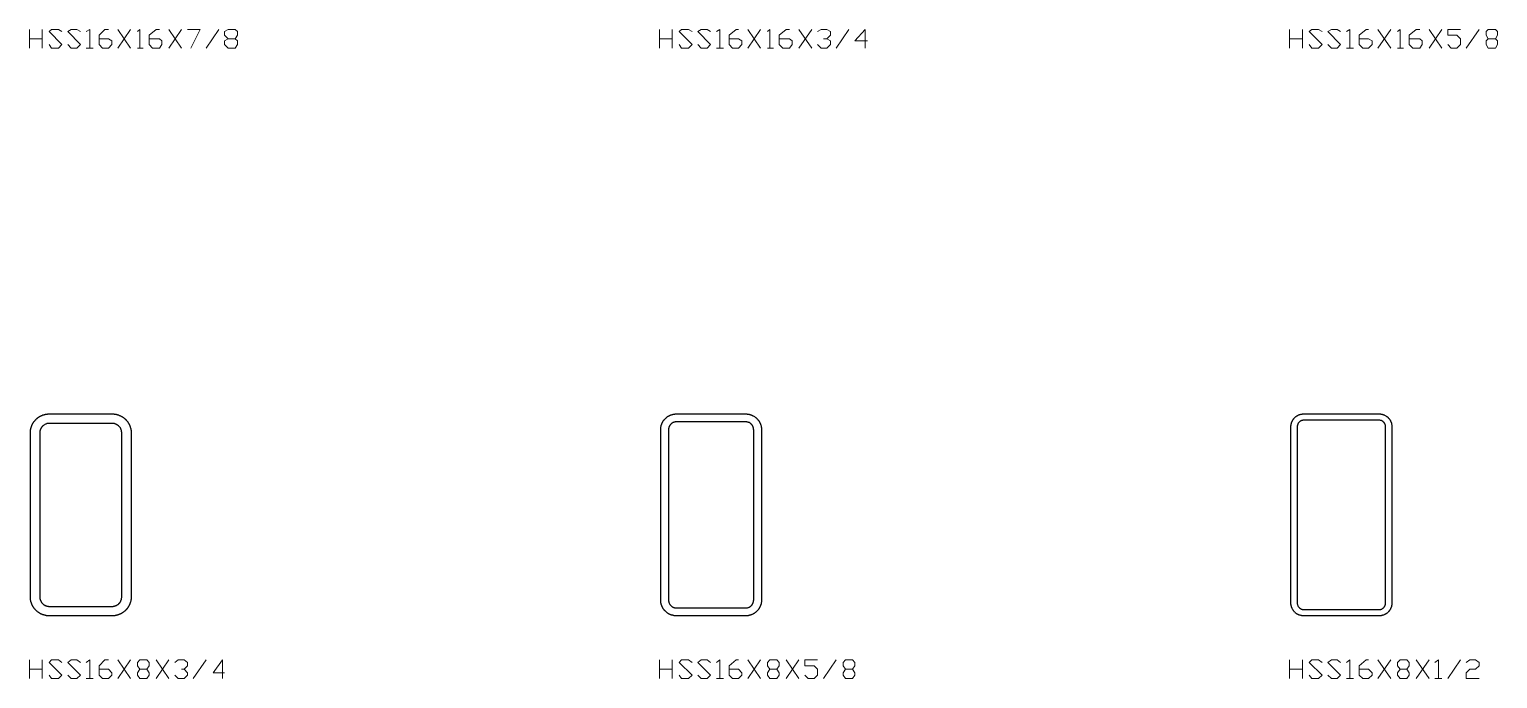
# Model space of a CAD drawing. Header units: inches. Extents: x 0 to 975, y -1305 to 34.
# Drawn here: x 749.9 to 866.4, y -355 to -303.5 of the extents above; entities that cross this region are included whole.
import ezdxf

# ---------------------------------------------------------------- set-up
doc = ezdxf.new("R2010")
doc.units = ezdxf.units.IN
doc.header["$MEASUREMENT"] = 0
doc.layers.add('AISC_STEEL', color=7, linetype='Continuous')

msp = doc.modelspace()

# ---------------------------------------------------------------- linework, layer by layer
at = {"color": 3, "lineweight": 0}
for p, q in [((749.92, -305), (749.92, -303.52)), ((750.94, -303.52), (750.94, -305)), ((756.93, -303.52), (757.94, -305)), ((756.93, -305), (757.94, -303.52)), ((760.99, -303.52), (762, -305)), ((760.99, -305), (762, -303.52)), ((763.94, -305), (764.95, -303.52)), ((799.9, -305), (799.9, -303.52)), ((800.92, -303.52), (800.92, -305)), ((806.91, -303.52), (807.93, -305)), ((806.91, -305), (807.93, -303.52)), ((810.97, -303.52), (811.98, -305)), ((810.97, -305), (811.98, -303.52)), ((813.92, -305), (814.93, -303.52)), ((849.88, -305), (849.88, -303.52)), ((850.9, -303.52), (850.9, -305)), ((856.89, -303.52), (857.91, -305)), ((856.89, -305), (857.91, -303.52)), ((860.95, -303.52), (861.97, -305)), ((860.95, -305), (861.97, -303.52)), ((863.9, -305), (864.92, -303.52)), ((749.92, -304.26), (750.94, -304.26)), ((754.44, -305), (754.99, -305)), ((758.5, -305), (758.96, -305)), ((799.9, -304.26), (800.92, -304.26)), ((804.42, -305), (804.98, -305)), ((808.48, -305), (808.94, -305)), ((849.88, -304.26), (850.9, -304.26)), ((854.4, -305), (854.96, -305)), ((858.46, -305), (858.92, -305)), ((749.92, -354.98), (749.92, -353.5)), ((750.94, -353.5), (750.94, -354.98)), ((756.93, -353.5), (757.94, -354.98)), ((756.93, -354.98), (757.94, -353.5)), ((759.97, -353.5), (760.99, -354.98)), ((759.97, -354.98), (760.99, -353.5)), ((762.92, -354.98), (763.94, -353.5)), ((799.9, -354.98), (799.9, -353.5)), ((800.92, -353.5), (800.92, -354.98)), ((806.91, -353.5), (807.93, -354.98)), ((806.91, -354.98), (807.93, -353.5)), ((809.95, -353.5), (810.97, -354.98)), ((809.95, -354.98), (810.97, -353.5)), ((812.91, -354.98), (813.92, -353.5)), ((849.88, -354.98), (849.88, -353.5)), ((850.9, -353.5), (850.9, -354.98)), ((856.89, -353.5), (857.91, -354.98)), ((856.89, -354.98), (857.91, -353.5)), ((859.94, -353.5), (860.95, -354.98)), ((859.94, -354.98), (860.95, -353.5)), ((862.43, -354.98), (863.44, -353.5)), ((749.92, -354.24), (750.94, -354.24)), ((754.44, -354.98), (754.99, -354.98)), ((799.9, -354.24), (800.92, -354.24)), ((804.42, -354.98), (804.98, -354.98)), ((849.88, -354.24), (850.9, -354.24)), ((854.4, -354.98), (854.96, -354.98)), ((861.41, -354.98), (861.97, -354.98))]:
    msp.add_line(p, q, dxfattribs=at)
for points in [[(751.49, -304.72), (751.67, -305), (752.23, -305), (752.5, -304.72), (751.49, -303.7), (751.67, -303.52), (752.23, -303.52), (752.5, -303.7)], [(752.97, -304.72), (753.24, -305), (753.7, -305), (753.98, -304.72), (752.97, -303.7), (753.24, -303.52), (753.7, -303.52), (753.98, -303.7)], [(754.44, -303.7), (754.72, -303.52), (754.72, -305)], [(755.45, -304.26), (756.19, -304.26), (756.47, -304.44), (756.47, -304.72), (756.19, -305), (755.73, -305), (755.45, -304.72), (755.45, -303.98), (755.92, -303.52), (756.19, -303.52)], [(758.5, -303.7), (758.68, -303.52), (758.68, -305)], [(759.42, -304.26), (760.25, -304.26), (760.43, -304.44), (760.43, -304.72), (760.25, -305), (759.7, -305), (759.42, -304.72), (759.42, -303.98), (759.97, -303.52), (760.25, -303.52)], [(762.46, -303.52), (763.48, -303.52), (762.74, -305)], [(766.24, -304.26), (766.43, -304.44), (766.43, -304.72), (766.24, -305), (765.69, -305), (765.41, -304.72), (765.41, -304.44), (765.69, -304.26), (766.24, -304.26), (766.43, -303.98), (766.43, -303.7), (766.24, -303.52), (765.69, -303.52), (765.41, -303.7), (765.41, -303.98), (765.69, -304.26)], [(801.47, -304.72), (801.66, -305), (802.21, -305), (802.49, -304.72), (801.47, -303.7), (801.66, -303.52), (802.21, -303.52), (802.49, -303.7)], [(802.95, -304.72), (803.22, -305), (803.68, -305), (803.96, -304.72), (802.95, -303.7), (803.22, -303.52), (803.68, -303.52), (803.96, -303.7)], [(804.42, -303.7), (804.7, -303.52), (804.7, -305)], [(805.44, -304.26), (806.17, -304.26), (806.45, -304.44), (806.45, -304.72), (806.17, -305), (805.71, -305), (805.44, -304.72), (805.44, -303.98), (805.99, -303.52), (806.17, -303.52)], [(808.48, -303.7), (808.66, -303.52), (808.66, -305)], [(809.4, -304.26), (810.23, -304.26), (810.42, -304.44), (810.42, -304.72), (810.23, -305), (809.68, -305), (809.4, -304.72), (809.4, -303.98), (809.95, -303.52), (810.23, -303.52)], [(812.44, -303.7), (812.72, -303.52), (813.18, -303.52), (813.46, -303.7), (813.46, -303.98), (813.18, -304.26), (812.91, -304.26)], [(816.41, -304.44), (815.4, -304.44), (816.23, -303.52), (816.23, -305)], [(851.45, -304.72), (851.64, -305), (852.19, -305), (852.47, -304.72), (851.45, -303.7), (851.64, -303.52), (852.19, -303.52), (852.47, -303.7)], [(852.93, -304.72), (853.2, -305), (853.67, -305), (853.94, -304.72), (852.93, -303.7), (853.2, -303.52), (853.67, -303.52), (853.94, -303.7)], [(854.4, -303.7), (854.68, -303.52), (854.68, -305)], [(855.42, -304.26), (856.16, -304.26), (856.43, -304.44), (856.43, -304.72), (856.16, -305), (855.69, -305), (855.42, -304.72), (855.42, -303.98), (855.97, -303.52), (856.16, -303.52)], [(858.46, -303.7), (858.65, -303.52), (858.65, -305)], [(859.38, -304.26), (860.21, -304.26), (860.4, -304.44), (860.4, -304.72), (860.21, -305), (859.66, -305), (859.38, -304.72), (859.38, -303.98), (859.94, -303.52), (860.21, -303.52)], [(862.43, -304.72), (862.7, -305), (863.16, -305), (863.44, -304.72), (863.44, -304.26), (863.16, -303.98), (862.43, -303.98), (862.43, -303.52), (863.44, -303.52)], [(866.21, -304.26), (866.39, -304.44), (866.39, -304.72), (866.21, -305), (865.65, -305), (865.47, -304.72), (865.47, -304.44), (865.65, -304.26), (866.21, -304.26), (866.39, -303.98), (866.39, -303.7), (866.21, -303.52), (865.65, -303.52), (865.47, -303.7), (865.47, -303.98), (865.65, -304.26)], [(813.18, -304.26), (813.46, -304.44), (813.46, -304.72), (813.18, -305), (812.72, -305), (812.44, -304.72)], [(751.49, -354.7), (751.67, -354.98), (752.23, -354.98), (752.5, -354.7), (751.49, -353.69), (751.67, -353.5), (752.23, -353.5), (752.5, -353.69)], [(752.97, -354.7), (753.24, -354.98), (753.7, -354.98), (753.98, -354.7), (752.97, -353.69), (753.24, -353.5), (753.7, -353.5), (753.98, -353.69)], [(754.44, -353.69), (754.72, -353.5), (754.72, -354.98)], [(755.45, -354.24), (756.19, -354.24), (756.47, -354.52), (756.47, -354.7), (756.19, -354.98), (755.73, -354.98), (755.45, -354.7), (755.45, -353.96), (755.92, -353.5), (756.19, -353.5)], [(759.24, -354.24), (759.42, -354.52), (759.42, -354.7), (759.24, -354.98), (758.68, -354.98), (758.5, -354.7), (758.5, -354.52), (758.68, -354.24), (759.24, -354.24), (759.42, -353.96), (759.42, -353.69), (759.24, -353.5), (758.68, -353.5), (758.5, -353.69), (758.5, -353.96), (758.68, -354.24)], [(761.45, -353.69), (761.73, -353.5), (762.19, -353.5), (762.46, -353.69), (762.46, -353.96), (762.19, -354.24), (762, -354.24)], [(765.41, -354.52), (764.49, -354.52), (765.23, -353.5), (765.23, -354.98)], [(801.47, -354.7), (801.66, -354.98), (802.21, -354.98), (802.49, -354.7), (801.47, -353.69), (801.66, -353.5), (802.21, -353.5), (802.49, -353.69)], [(802.95, -354.7), (803.22, -354.98), (803.68, -354.98), (803.96, -354.7), (802.95, -353.69), (803.22, -353.5), (803.68, -353.5), (803.96, -353.69)], [(804.42, -353.69), (804.7, -353.5), (804.7, -354.98)], [(805.44, -354.24), (806.17, -354.24), (806.45, -354.52), (806.45, -354.7), (806.17, -354.98), (805.71, -354.98), (805.44, -354.7), (805.44, -353.96), (805.99, -353.5), (806.17, -353.5)], [(809.22, -354.24), (809.4, -354.52), (809.4, -354.7), (809.22, -354.98), (808.66, -354.98), (808.48, -354.7), (808.48, -354.52), (808.66, -354.24), (809.22, -354.24), (809.4, -353.96), (809.4, -353.69), (809.22, -353.5), (808.66, -353.5), (808.48, -353.69), (808.48, -353.96), (808.66, -354.24)], [(811.43, -354.7), (811.71, -354.98), (812.17, -354.98), (812.44, -354.7), (812.44, -354.24), (812.17, -353.96), (811.43, -353.96), (811.43, -353.5), (812.44, -353.5)], [(815.21, -354.24), (815.4, -354.52), (815.4, -354.7), (815.21, -354.98), (814.66, -354.98), (814.47, -354.7), (814.47, -354.52), (814.66, -354.24), (815.21, -354.24), (815.4, -353.96), (815.4, -353.69), (815.21, -353.5), (814.66, -353.5), (814.47, -353.69), (814.47, -353.96), (814.66, -354.24)], [(851.45, -354.7), (851.64, -354.98), (852.19, -354.98), (852.47, -354.7), (851.45, -353.69), (851.64, -353.5), (852.19, -353.5), (852.47, -353.69)], [(852.93, -354.7), (853.2, -354.98), (853.67, -354.98), (853.94, -354.7), (852.93, -353.69), (853.2, -353.5), (853.67, -353.5), (853.94, -353.69)], [(854.4, -353.69), (854.68, -353.5), (854.68, -354.98)], [(855.42, -354.24), (856.16, -354.24), (856.43, -354.52), (856.43, -354.7), (856.16, -354.98), (855.69, -354.98), (855.42, -354.7), (855.42, -353.96), (855.97, -353.5), (856.16, -353.5)], [(859.2, -354.24), (859.38, -354.52), (859.38, -354.7), (859.2, -354.98), (858.65, -354.98), (858.46, -354.7), (858.46, -354.52), (858.65, -354.24), (859.2, -354.24), (859.38, -353.96), (859.38, -353.69), (859.2, -353.5), (858.65, -353.5), (858.46, -353.69), (858.46, -353.96), (858.65, -354.24)], [(861.41, -353.69), (861.69, -353.5), (861.69, -354.98)], [(863.9, -353.69), (864.18, -353.5), (864.64, -353.5), (864.92, -353.69), (864.92, -353.96), (864.64, -354.24), (864.18, -354.24), (863.9, -354.52), (863.9, -354.98), (864.92, -354.98)], [(762.19, -354.24), (762.46, -354.52), (762.46, -354.7), (762.19, -354.98), (761.73, -354.98), (761.45, -354.7)]]:
    msp.add_lwpolyline(points, dxfattribs=at)
at = {"layer": 'AISC_STEEL'}
for points in [[(756.5, -334), (756.53, -334), (756.56, -334), (756.59, -334), (756.62, -334), (756.65, -334.01), (756.68, -334.01), (756.71, -334.01), (756.74, -334.02), (756.77, -334.02), (756.8, -334.03), (756.83, -334.04), (756.85, -334.04), (756.88, -334.05), (756.91, -334.06), (756.94, -334.07), (756.97, -334.08), (757, -334.08), (757.03, -334.1), (757.05, -334.11), (757.08, -334.12), (757.11, -334.13), (757.14, -334.14), (757.16, -334.15), (757.19, -334.17), (757.22, -334.18), (757.24, -334.2), (757.27, -334.21), (757.29, -334.23), (757.32, -334.24), (757.34, -334.26), (757.37, -334.28), (757.39, -334.29), (757.42, -334.31), (757.44, -334.33), (757.46, -334.35), (757.48, -334.37), (757.51, -334.39), (757.53, -334.41), (757.55, -334.43), (757.57, -334.45), (757.59, -334.47), (757.61, -334.49), (757.63, -334.52), (757.65, -334.54), (757.67, -334.56), (757.69, -334.58), (757.71, -334.61), (757.72, -334.63), (757.74, -334.66), (757.76, -334.68), (757.77, -334.71), (757.79, -334.73), (757.8, -334.76), (757.82, -334.78), (757.83, -334.81), (757.85, -334.84), (757.86, -334.86), (757.87, -334.89), (757.88, -334.92), (757.89, -334.95), (757.9, -334.97), (757.92, -335), (757.92, -335.03), (757.93, -335.06), (757.94, -335.09), (757.95, -335.12), (757.96, -335.15), (757.96, -335.17), (757.97, -335.2), (757.98, -335.23), (757.98, -335.26), (757.99, -335.29), (757.99, -335.32), (757.99, -335.35), (758, -335.38), (758, -335.41), (758, -335.44), (758, -335.47), (758, -335.5), (758, -348.5), (758, -348.53), (758, -348.56), (758, -348.59), (758, -348.62), (757.99, -348.65), (757.99, -348.68), (757.99, -348.71), (757.98, -348.74), (757.98, -348.77), (757.97, -348.8), (757.96, -348.83), (757.96, -348.85), (757.95, -348.88), (757.94, -348.91), (757.93, -348.94), (757.92, -348.97), (757.92, -349), (757.9, -349.03), (757.89, -349.05), (757.88, -349.08), (757.87, -349.11), (757.86, -349.14), (757.85, -349.16), (757.83, -349.19), (757.82, -349.22), (757.8, -349.24), (757.79, -349.27), (757.77, -349.29), (757.76, -349.32), (757.74, -349.34), (757.72, -349.37), (757.71, -349.39), (757.69, -349.42), (757.67, -349.44), (757.65, -349.46), (757.63, -349.48), (757.61, -349.51), (757.59, -349.53), (757.57, -349.55), (757.55, -349.57), (757.53, -349.59), (757.51, -349.61), (757.48, -349.63), (757.46, -349.65), (757.44, -349.67), (757.42, -349.69), (757.39, -349.71), (757.37, -349.72), (757.34, -349.74), (757.32, -349.76), (757.29, -349.77), (757.27, -349.79), (757.24, -349.8), (757.22, -349.82), (757.19, -349.83), (757.16, -349.85), (757.14, -349.86), (757.11, -349.87), (757.08, -349.88), (757.05, -349.89), (757.03, -349.9), (757, -349.92), (756.97, -349.92), (756.94, -349.93), (756.91, -349.94), (756.88, -349.95), (756.85, -349.96), (756.83, -349.96), (756.8, -349.97), (756.77, -349.98), (756.74, -349.98), (756.71, -349.99), (756.68, -349.99), (756.65, -349.99), (756.62, -350), (756.59, -350), (756.56, -350), (756.53, -350), (756.5, -350), (751.5, -350), (751.47, -350), (751.44, -350), (751.41, -350), (751.38, -350), (751.35, -349.99), (751.32, -349.99), (751.29, -349.99), (751.26, -349.98), (751.23, -349.98), (751.2, -349.97), (751.17, -349.96), (751.15, -349.96), (751.12, -349.95), (751.09, -349.94), (751.06, -349.93), (751.03, -349.92), (751, -349.92), (750.97, -349.9), (750.95, -349.89), (750.92, -349.88), (750.89, -349.87), (750.86, -349.86), (750.84, -349.85), (750.81, -349.83), (750.78, -349.82), (750.76, -349.8), (750.73, -349.79), (750.71, -349.77), (750.68, -349.76), (750.66, -349.74), (750.63, -349.72), (750.61, -349.71), (750.58, -349.69), (750.56, -349.67), (750.54, -349.65), (750.52, -349.63), (750.49, -349.61), (750.47, -349.59), (750.45, -349.57), (750.43, -349.55), (750.41, -349.53), (750.39, -349.51), (750.37, -349.48), (750.35, -349.46), (750.33, -349.44), (750.31, -349.42), (750.29, -349.39), (750.28, -349.37), (750.26, -349.34), (750.24, -349.32), (750.23, -349.29), (750.21, -349.27), (750.2, -349.24), (750.18, -349.22), (750.17, -349.19), (750.15, -349.16), (750.14, -349.14), (750.13, -349.11), (750.12, -349.08), (750.11, -349.05), (750.1, -349.03), (750.08, -349), (750.08, -348.97), (750.07, -348.94), (750.06, -348.91), (750.05, -348.88), (750.04, -348.85), (750.04, -348.83), (750.03, -348.8), (750.02, -348.77), (750.02, -348.74), (750.01, -348.71), (750.01, -348.68), (750.01, -348.65), (750, -348.62), (750, -348.59), (750, -348.56), (750, -348.53), (750, -348.5), (750, -335.5), (750, -335.47), (750, -335.44), (750, -335.41), (750, -335.38), (750.01, -335.35), (750.01, -335.32), (750.01, -335.29), (750.02, -335.26), (750.02, -335.23), (750.03, -335.2), (750.04, -335.17), (750.04, -335.15), (750.05, -335.12), (750.06, -335.09), (750.07, -335.06), (750.08, -335.03), (750.08, -335), (750.1, -334.97), (750.11, -334.95), (750.12, -334.92), (750.13, -334.89), (750.14, -334.86), (750.15, -334.84), (750.17, -334.81), (750.18, -334.78), (750.2, -334.76), (750.21, -334.73), (750.23, -334.71), (750.24, -334.68), (750.26, -334.66), (750.28, -334.63), (750.29, -334.61), (750.31, -334.58), (750.33, -334.56), (750.35, -334.54), (750.37, -334.52), (750.39, -334.49), (750.41, -334.47), (750.43, -334.45), (750.45, -334.43), (750.47, -334.41), (750.49, -334.39), (750.52, -334.37), (750.54, -334.35), (750.56, -334.33), (750.58, -334.31), (750.61, -334.29), (750.63, -334.28), (750.66, -334.26), (750.68, -334.24), (750.71, -334.23), (750.73, -334.21), (750.76, -334.2), (750.78, -334.18), (750.81, -334.17), (750.84, -334.15), (750.86, -334.14), (750.89, -334.13), (750.92, -334.12), (750.95, -334.11), (750.97, -334.1), (751, -334.08), (751.03, -334.08), (751.06, -334.07), (751.09, -334.06), (751.12, -334.05), (751.15, -334.04), (751.17, -334.04), (751.2, -334.03), (751.23, -334.02), (751.26, -334.02), (751.29, -334.01), (751.32, -334.01), (751.35, -334.01), (751.38, -334), (751.41, -334), (751.44, -334), (751.47, -334), (751.5, -334)], [(806.75, -334), (806.78, -334), (806.81, -334), (806.84, -334), (806.87, -334.01), (806.9, -334.01), (806.93, -334.01), (806.96, -334.02), (806.99, -334.02), (807.02, -334.03), (807.04, -334.04), (807.07, -334.04), (807.1, -334.05), (807.13, -334.06), (807.16, -334.07), (807.19, -334.08), (807.21, -334.09), (807.24, -334.1), (807.27, -334.11), (807.3, -334.13), (807.32, -334.14), (807.35, -334.15), (807.38, -334.17), (807.4, -334.18), (807.43, -334.2), (807.45, -334.21), (807.48, -334.23), (807.5, -334.25), (807.52, -334.27), (807.55, -334.29), (807.57, -334.31), (807.59, -334.33), (807.61, -334.35), (807.63, -334.37), (807.65, -334.39), (807.67, -334.41), (807.69, -334.43), (807.71, -334.45), (807.73, -334.48), (807.75, -334.5), (807.77, -334.52), (807.79, -334.55), (807.8, -334.57), (807.82, -334.6), (807.83, -334.62), (807.85, -334.65), (807.86, -334.68), (807.87, -334.7), (807.89, -334.73), (807.9, -334.76), (807.91, -334.79), (807.92, -334.81), (807.93, -334.84), (807.94, -334.87), (807.95, -334.9), (807.96, -334.93), (807.96, -334.96), (807.97, -334.98), (807.98, -335.01), (807.98, -335.04), (807.99, -335.07), (807.99, -335.1), (807.99, -335.13), (808, -335.16), (808, -335.19), (808, -335.22), (808, -335.25), (808, -348.75), (808, -348.78), (808, -348.81), (808, -348.84), (807.99, -348.87), (807.99, -348.9), (807.99, -348.93), (807.98, -348.96), (807.98, -348.99), (807.97, -349.02), (807.96, -349.04), (807.96, -349.07), (807.95, -349.1), (807.94, -349.13), (807.93, -349.16), (807.92, -349.19), (807.91, -349.21), (807.9, -349.24), (807.89, -349.27), (807.87, -349.3), (807.86, -349.32), (807.85, -349.35), (807.83, -349.38), (807.82, -349.4), (807.8, -349.43), (807.79, -349.45), (807.77, -349.48), (807.75, -349.5), (807.73, -349.52), (807.71, -349.55), (807.69, -349.57), (807.67, -349.59), (807.65, -349.61), (807.63, -349.63), (807.61, -349.65), (807.59, -349.67), (807.57, -349.69), (807.55, -349.71), (807.52, -349.73), (807.5, -349.75), (807.48, -349.77), (807.45, -349.79), (807.43, -349.8), (807.4, -349.82), (807.38, -349.83), (807.35, -349.85), (807.32, -349.86), (807.3, -349.87), (807.27, -349.89), (807.24, -349.9), (807.21, -349.91), (807.19, -349.92), (807.16, -349.93), (807.13, -349.94), (807.1, -349.95), (807.07, -349.96), (807.04, -349.96), (807.02, -349.97), (806.99, -349.98), (806.96, -349.98), (806.93, -349.99), (806.9, -349.99), (806.87, -349.99), (806.84, -350), (806.81, -350), (806.78, -350), (806.75, -350), (801.25, -350), (801.22, -350), (801.19, -350), (801.16, -350), (801.13, -349.99), (801.1, -349.99), (801.07, -349.99), (801.04, -349.98), (801.01, -349.98), (800.98, -349.97), (800.96, -349.96), (800.93, -349.96), (800.9, -349.95), (800.87, -349.94), (800.84, -349.93), (800.81, -349.92), (800.79, -349.91), (800.76, -349.9), (800.73, -349.89), (800.7, -349.87), (800.68, -349.86), (800.65, -349.85), (800.62, -349.83), (800.6, -349.82), (800.57, -349.8), (800.55, -349.79), (800.52, -349.77), (800.5, -349.75), (800.48, -349.73), (800.45, -349.71), (800.43, -349.69), (800.41, -349.67), (800.39, -349.65), (800.37, -349.63), (800.35, -349.61), (800.33, -349.59), (800.31, -349.57), (800.29, -349.55), (800.27, -349.52), (800.25, -349.5), (800.23, -349.48), (800.21, -349.45), (800.2, -349.43), (800.18, -349.4), (800.17, -349.38), (800.15, -349.35), (800.14, -349.32), (800.13, -349.3), (800.11, -349.27), (800.1, -349.24), (800.09, -349.21), (800.08, -349.19), (800.07, -349.16), (800.06, -349.13), (800.05, -349.1), (800.04, -349.07), (800.04, -349.04), (800.03, -349.02), (800.02, -348.99), (800.02, -348.96), (800.01, -348.93), (800.01, -348.9), (800.01, -348.87), (800, -348.84), (800, -348.81), (800, -348.78), (800, -348.75), (800, -335.25), (800, -335.22), (800, -335.19), (800, -335.16), (800.01, -335.13), (800.01, -335.1), (800.01, -335.07), (800.02, -335.04), (800.02, -335.01), (800.03, -334.98), (800.04, -334.96), (800.04, -334.93), (800.05, -334.9), (800.06, -334.87), (800.07, -334.84), (800.08, -334.81), (800.09, -334.79), (800.1, -334.76), (800.11, -334.73), (800.13, -334.7), (800.14, -334.68), (800.15, -334.65), (800.17, -334.62), (800.18, -334.6), (800.2, -334.57), (800.21, -334.55), (800.23, -334.52), (800.25, -334.5), (800.27, -334.48), (800.29, -334.45), (800.31, -334.43), (800.33, -334.41), (800.35, -334.39), (800.37, -334.37), (800.39, -334.35), (800.41, -334.33), (800.43, -334.31), (800.45, -334.29), (800.48, -334.27), (800.5, -334.25), (800.52, -334.23), (800.55, -334.21), (800.57, -334.2), (800.6, -334.18), (800.62, -334.17), (800.65, -334.15), (800.68, -334.14), (800.7, -334.13), (800.73, -334.11), (800.76, -334.1), (800.79, -334.09), (800.81, -334.08), (800.84, -334.07), (800.87, -334.06), (800.9, -334.05), (800.93, -334.04), (800.96, -334.04), (800.98, -334.03), (801.01, -334.02), (801.04, -334.02), (801.07, -334.01), (801.1, -334.01), (801.13, -334.01), (801.16, -334), (801.19, -334), (801.22, -334), (801.25, -334)], [(857, -334), (857.03, -334), (857.06, -334), (857.09, -334), (857.12, -334.01), (857.15, -334.01), (857.18, -334.02), (857.21, -334.02), (857.23, -334.03), (857.26, -334.04), (857.29, -334.04), (857.32, -334.05), (857.35, -334.06), (857.38, -334.07), (857.4, -334.08), (857.43, -334.1), (857.46, -334.11), (857.48, -334.12), (857.51, -334.14), (857.53, -334.15), (857.56, -334.17), (857.58, -334.19), (857.61, -334.21), (857.63, -334.22), (857.65, -334.24), (857.67, -334.26), (857.7, -334.28), (857.72, -334.3), (857.74, -334.33), (857.76, -334.35), (857.78, -334.37), (857.79, -334.39), (857.81, -334.42), (857.83, -334.44), (857.85, -334.47), (857.86, -334.49), (857.88, -334.52), (857.89, -334.54), (857.9, -334.57), (857.92, -334.6), (857.93, -334.62), (857.94, -334.65), (857.95, -334.68), (857.96, -334.71), (857.96, -334.74), (857.97, -334.77), (857.98, -334.79), (857.98, -334.82), (857.99, -334.85), (857.99, -334.88), (858, -334.91), (858, -334.94), (858, -334.97), (858, -335), (858, -349), (858, -349.03), (858, -349.06), (858, -349.09), (857.99, -349.12), (857.99, -349.15), (857.98, -349.18), (857.98, -349.21), (857.97, -349.23), (857.96, -349.26), (857.96, -349.29), (857.95, -349.32), (857.94, -349.35), (857.93, -349.38), (857.92, -349.4), (857.9, -349.43), (857.89, -349.46), (857.88, -349.48), (857.86, -349.51), (857.85, -349.53), (857.83, -349.56), (857.81, -349.58), (857.79, -349.61), (857.78, -349.63), (857.76, -349.65), (857.74, -349.67), (857.72, -349.7), (857.7, -349.72), (857.67, -349.74), (857.65, -349.76), (857.63, -349.78), (857.61, -349.79), (857.58, -349.81), (857.56, -349.83), (857.53, -349.85), (857.51, -349.86), (857.48, -349.88), (857.46, -349.89), (857.43, -349.9), (857.4, -349.92), (857.38, -349.93), (857.35, -349.94), (857.32, -349.95), (857.29, -349.96), (857.26, -349.96), (857.23, -349.97), (857.21, -349.98), (857.18, -349.98), (857.15, -349.99), (857.12, -349.99), (857.09, -350), (857.06, -350), (857.03, -350), (857, -350), (851, -350), (850.97, -350), (850.94, -350), (850.91, -350), (850.88, -349.99), (850.85, -349.99), (850.82, -349.98), (850.79, -349.98), (850.77, -349.97), (850.74, -349.96), (850.71, -349.96), (850.68, -349.95), (850.65, -349.94), (850.62, -349.93), (850.6, -349.92), (850.57, -349.9), (850.54, -349.89), (850.52, -349.88), (850.49, -349.86), (850.47, -349.85), (850.44, -349.83), (850.42, -349.81), (850.39, -349.79), (850.37, -349.78), (850.35, -349.76), (850.33, -349.74), (850.3, -349.72), (850.28, -349.7), (850.26, -349.67), (850.24, -349.65), (850.22, -349.63), (850.21, -349.61), (850.19, -349.58), (850.17, -349.56), (850.15, -349.53), (850.14, -349.51), (850.12, -349.48), (850.11, -349.46), (850.1, -349.43), (850.08, -349.4), (850.07, -349.38), (850.06, -349.35), (850.05, -349.32), (850.04, -349.29), (850.04, -349.26), (850.03, -349.23), (850.02, -349.21), (850.02, -349.18), (850.01, -349.15), (850.01, -349.12), (850, -349.09), (850, -349.06), (850, -349.03), (850, -349), (850, -335), (850, -334.97), (850, -334.94), (850, -334.91), (850.01, -334.88), (850.01, -334.85), (850.02, -334.82), (850.02, -334.79), (850.03, -334.77), (850.04, -334.74), (850.04, -334.71), (850.05, -334.68), (850.06, -334.65), (850.07, -334.62), (850.08, -334.6), (850.1, -334.57), (850.11, -334.54), (850.12, -334.52), (850.14, -334.49), (850.15, -334.47), (850.17, -334.44), (850.19, -334.42), (850.21, -334.39), (850.22, -334.37), (850.24, -334.35), (850.26, -334.33), (850.28, -334.3), (850.3, -334.28), (850.33, -334.26), (850.35, -334.24), (850.37, -334.22), (850.39, -334.21), (850.42, -334.19), (850.44, -334.17), (850.47, -334.15), (850.49, -334.14), (850.52, -334.12), (850.54, -334.11), (850.57, -334.1), (850.6, -334.08), (850.62, -334.07), (850.65, -334.06), (850.68, -334.05), (850.71, -334.04), (850.74, -334.04), (850.77, -334.03), (850.79, -334.02), (850.82, -334.02), (850.85, -334.01), (850.88, -334.01), (850.91, -334), (850.94, -334), (850.97, -334), (851, -334)], [(751.5, -334.75), (751.47, -334.75), (751.44, -334.75), (751.41, -334.76), (751.38, -334.76), (751.35, -334.76), (751.32, -334.77), (751.3, -334.78), (751.27, -334.79), (751.24, -334.8), (751.21, -334.81), (751.19, -334.82), (751.16, -334.83), (751.13, -334.85), (751.11, -334.86), (751.08, -334.88), (751.06, -334.89), (751.04, -334.91), (751.01, -334.93), (750.99, -334.95), (750.97, -334.97), (750.95, -334.99), (750.93, -335.01), (750.91, -335.04), (750.89, -335.06), (750.88, -335.08), (750.86, -335.11), (750.85, -335.13), (750.83, -335.16), (750.82, -335.19), (750.81, -335.21), (750.8, -335.24), (750.79, -335.27), (750.78, -335.3), (750.77, -335.32), (750.76, -335.35), (750.76, -335.38), (750.76, -335.41), (750.75, -335.44), (750.75, -335.47), (750.75, -335.5), (750.75, -348.5), (750.75, -348.53), (750.75, -348.56), (750.76, -348.59), (750.76, -348.62), (750.76, -348.65), (750.77, -348.68), (750.78, -348.7), (750.79, -348.73), (750.8, -348.76), (750.81, -348.79), (750.82, -348.81), (750.83, -348.84), (750.85, -348.87), (750.86, -348.89), (750.88, -348.92), (750.89, -348.94), (750.91, -348.96), (750.93, -348.99), (750.95, -349.01), (750.97, -349.03), (750.99, -349.05), (751.01, -349.07), (751.04, -349.09), (751.06, -349.11), (751.08, -349.12), (751.11, -349.14), (751.13, -349.15), (751.16, -349.17), (751.19, -349.18), (751.21, -349.19), (751.24, -349.2), (751.27, -349.21), (751.3, -349.22), (751.32, -349.23), (751.35, -349.24), (751.38, -349.24), (751.41, -349.24), (751.44, -349.25), (751.47, -349.25), (751.5, -349.25), (756.5, -349.25), (756.53, -349.25), (756.56, -349.25), (756.59, -349.24), (756.62, -349.24), (756.65, -349.24), (756.68, -349.23), (756.7, -349.22), (756.73, -349.21), (756.76, -349.2), (756.79, -349.19), (756.81, -349.18), (756.84, -349.17), (756.87, -349.15), (756.89, -349.14), (756.92, -349.12), (756.94, -349.11), (756.96, -349.09), (756.99, -349.07), (757.01, -349.05), (757.03, -349.03), (757.05, -349.01), (757.07, -348.99), (757.09, -348.96), (757.11, -348.94), (757.12, -348.92), (757.14, -348.89), (757.15, -348.87), (757.17, -348.84), (757.18, -348.81), (757.19, -348.79), (757.2, -348.76), (757.21, -348.73), (757.22, -348.7), (757.23, -348.68), (757.24, -348.65), (757.24, -348.62), (757.24, -348.59), (757.25, -348.56), (757.25, -348.53), (757.25, -348.5), (757.25, -335.5), (757.25, -335.47), (757.25, -335.44), (757.24, -335.41), (757.24, -335.38), (757.24, -335.35), (757.23, -335.32), (757.22, -335.3), (757.21, -335.27), (757.2, -335.24), (757.19, -335.21), (757.18, -335.19), (757.17, -335.16), (757.15, -335.13), (757.14, -335.11), (757.12, -335.08), (757.11, -335.06), (757.09, -335.04), (757.07, -335.01), (757.05, -334.99), (757.03, -334.97), (757.01, -334.95), (756.99, -334.93), (756.96, -334.91), (756.94, -334.89), (756.92, -334.88), (756.89, -334.86), (756.87, -334.85), (756.84, -334.83), (756.81, -334.82), (756.79, -334.81), (756.76, -334.8), (756.73, -334.79), (756.7, -334.78), (756.68, -334.77), (756.65, -334.76), (756.62, -334.76), (756.59, -334.76), (756.56, -334.75), (756.53, -334.75), (756.5, -334.75)], [(801.25, -334.62), (801.22, -334.63), (801.19, -334.63), (801.16, -334.63), (801.13, -334.64), (801.1, -334.64), (801.07, -334.65), (801.05, -334.66), (801.02, -334.67), (800.99, -334.68), (800.96, -334.69), (800.94, -334.71), (800.91, -334.72), (800.89, -334.74), (800.86, -334.76), (800.84, -334.78), (800.82, -334.8), (800.8, -334.82), (800.78, -334.84), (800.76, -334.86), (800.74, -334.89), (800.72, -334.91), (800.71, -334.94), (800.69, -334.96), (800.68, -334.99), (800.67, -335.02), (800.66, -335.05), (800.65, -335.07), (800.64, -335.1), (800.64, -335.13), (800.63, -335.16), (800.63, -335.19), (800.63, -335.22), (800.62, -335.25), (800.62, -348.75), (800.63, -348.78), (800.63, -348.81), (800.63, -348.84), (800.64, -348.87), (800.64, -348.9), (800.65, -348.93), (800.66, -348.95), (800.67, -348.98), (800.68, -349.01), (800.69, -349.04), (800.71, -349.06), (800.72, -349.09), (800.74, -349.11), (800.76, -349.14), (800.78, -349.16), (800.8, -349.18), (800.82, -349.2), (800.84, -349.22), (800.86, -349.24), (800.89, -349.26), (800.91, -349.28), (800.94, -349.29), (800.96, -349.31), (800.99, -349.32), (801.02, -349.33), (801.05, -349.34), (801.07, -349.35), (801.1, -349.36), (801.13, -349.36), (801.16, -349.37), (801.19, -349.37), (801.22, -349.37), (801.25, -349.38), (806.75, -349.38), (806.78, -349.37), (806.81, -349.37), (806.84, -349.37), (806.87, -349.36), (806.9, -349.36), (806.93, -349.35), (806.95, -349.34), (806.98, -349.33), (807.01, -349.32), (807.04, -349.31), (807.06, -349.29), (807.09, -349.28), (807.11, -349.26), (807.14, -349.24), (807.16, -349.22), (807.18, -349.2), (807.2, -349.18), (807.22, -349.16), (807.24, -349.14), (807.26, -349.11), (807.28, -349.09), (807.29, -349.06), (807.31, -349.04), (807.32, -349.01), (807.33, -348.98), (807.34, -348.95), (807.35, -348.93), (807.36, -348.9), (807.36, -348.87), (807.37, -348.84), (807.37, -348.81), (807.37, -348.78), (807.38, -348.75), (807.38, -335.25), (807.37, -335.22), (807.37, -335.19), (807.37, -335.16), (807.36, -335.13), (807.36, -335.1), (807.35, -335.07), (807.34, -335.05), (807.33, -335.02), (807.32, -334.99), (807.31, -334.96), (807.29, -334.94), (807.28, -334.91), (807.26, -334.89), (807.24, -334.86), (807.22, -334.84), (807.2, -334.82), (807.18, -334.8), (807.16, -334.78), (807.14, -334.76), (807.11, -334.74), (807.09, -334.72), (807.06, -334.71), (807.04, -334.69), (807.01, -334.68), (806.98, -334.67), (806.95, -334.66), (806.93, -334.65), (806.9, -334.64), (806.87, -334.64), (806.84, -334.63), (806.81, -334.63), (806.78, -334.63), (806.75, -334.62)], [(851, -334.5), (850.97, -334.5), (850.94, -334.5), (850.91, -334.51), (850.88, -334.51), (850.86, -334.52), (850.83, -334.53), (850.8, -334.54), (850.78, -334.55), (850.75, -334.57), (850.73, -334.58), (850.7, -334.6), (850.68, -334.62), (850.66, -334.64), (850.64, -334.66), (850.62, -334.68), (850.6, -334.7), (850.58, -334.73), (850.57, -334.75), (850.55, -334.78), (850.54, -334.8), (850.53, -334.83), (850.52, -334.86), (850.51, -334.88), (850.51, -334.91), (850.5, -334.94), (850.5, -334.97), (850.5, -335), (850.5, -349), (850.5, -349.03), (850.5, -349.06), (850.51, -349.09), (850.51, -349.12), (850.52, -349.14), (850.53, -349.17), (850.54, -349.2), (850.55, -349.22), (850.57, -349.25), (850.58, -349.27), (850.6, -349.3), (850.62, -349.32), (850.64, -349.34), (850.66, -349.36), (850.68, -349.38), (850.7, -349.4), (850.73, -349.42), (850.75, -349.43), (850.78, -349.45), (850.8, -349.46), (850.83, -349.47), (850.86, -349.48), (850.88, -349.49), (850.91, -349.49), (850.94, -349.5), (850.97, -349.5), (851, -349.5), (857, -349.5), (857.03, -349.5), (857.06, -349.5), (857.09, -349.49), (857.12, -349.49), (857.14, -349.48), (857.17, -349.47), (857.2, -349.46), (857.22, -349.45), (857.25, -349.43), (857.27, -349.42), (857.3, -349.4), (857.32, -349.38), (857.34, -349.36), (857.36, -349.34), (857.38, -349.32), (857.4, -349.3), (857.42, -349.27), (857.43, -349.25), (857.45, -349.22), (857.46, -349.2), (857.47, -349.17), (857.48, -349.14), (857.49, -349.12), (857.49, -349.09), (857.5, -349.06), (857.5, -349.03), (857.5, -349), (857.5, -335), (857.5, -334.97), (857.5, -334.94), (857.49, -334.91), (857.49, -334.88), (857.48, -334.86), (857.47, -334.83), (857.46, -334.8), (857.45, -334.78), (857.43, -334.75), (857.42, -334.73), (857.4, -334.7), (857.38, -334.68), (857.36, -334.66), (857.34, -334.64), (857.32, -334.62), (857.3, -334.6), (857.27, -334.58), (857.25, -334.57), (857.22, -334.55), (857.2, -334.54), (857.17, -334.53), (857.14, -334.52), (857.12, -334.51), (857.09, -334.51), (857.06, -334.5), (857.03, -334.5), (857, -334.5)]]:
    msp.add_lwpolyline(points, close=True, dxfattribs=at)

doc.saveas('drawing.dxf')
